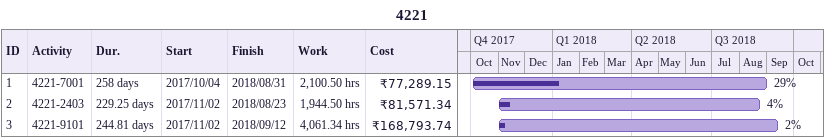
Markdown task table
4221

| ID | Task | Duration | Start | Finish | % complete | Work (h) | Cost (₹) |
|---|---|---|---|---|---|---|---|
| 1 | 4221-7001 | 258d | 2017-10-04 | 2018-08-31 | 29 | 2100.50 | 77289.15 |
| 2 | 4221-2403 | 229.25d | 2017-11-02 | 2018-08-23 | 4 | 1944.50 | 81571.34 |
| 3 | 4221-9101 | 244.81d | 2017-11-02 | 2018-09-12 | 2 | 4061.34 | 168793.74 |
